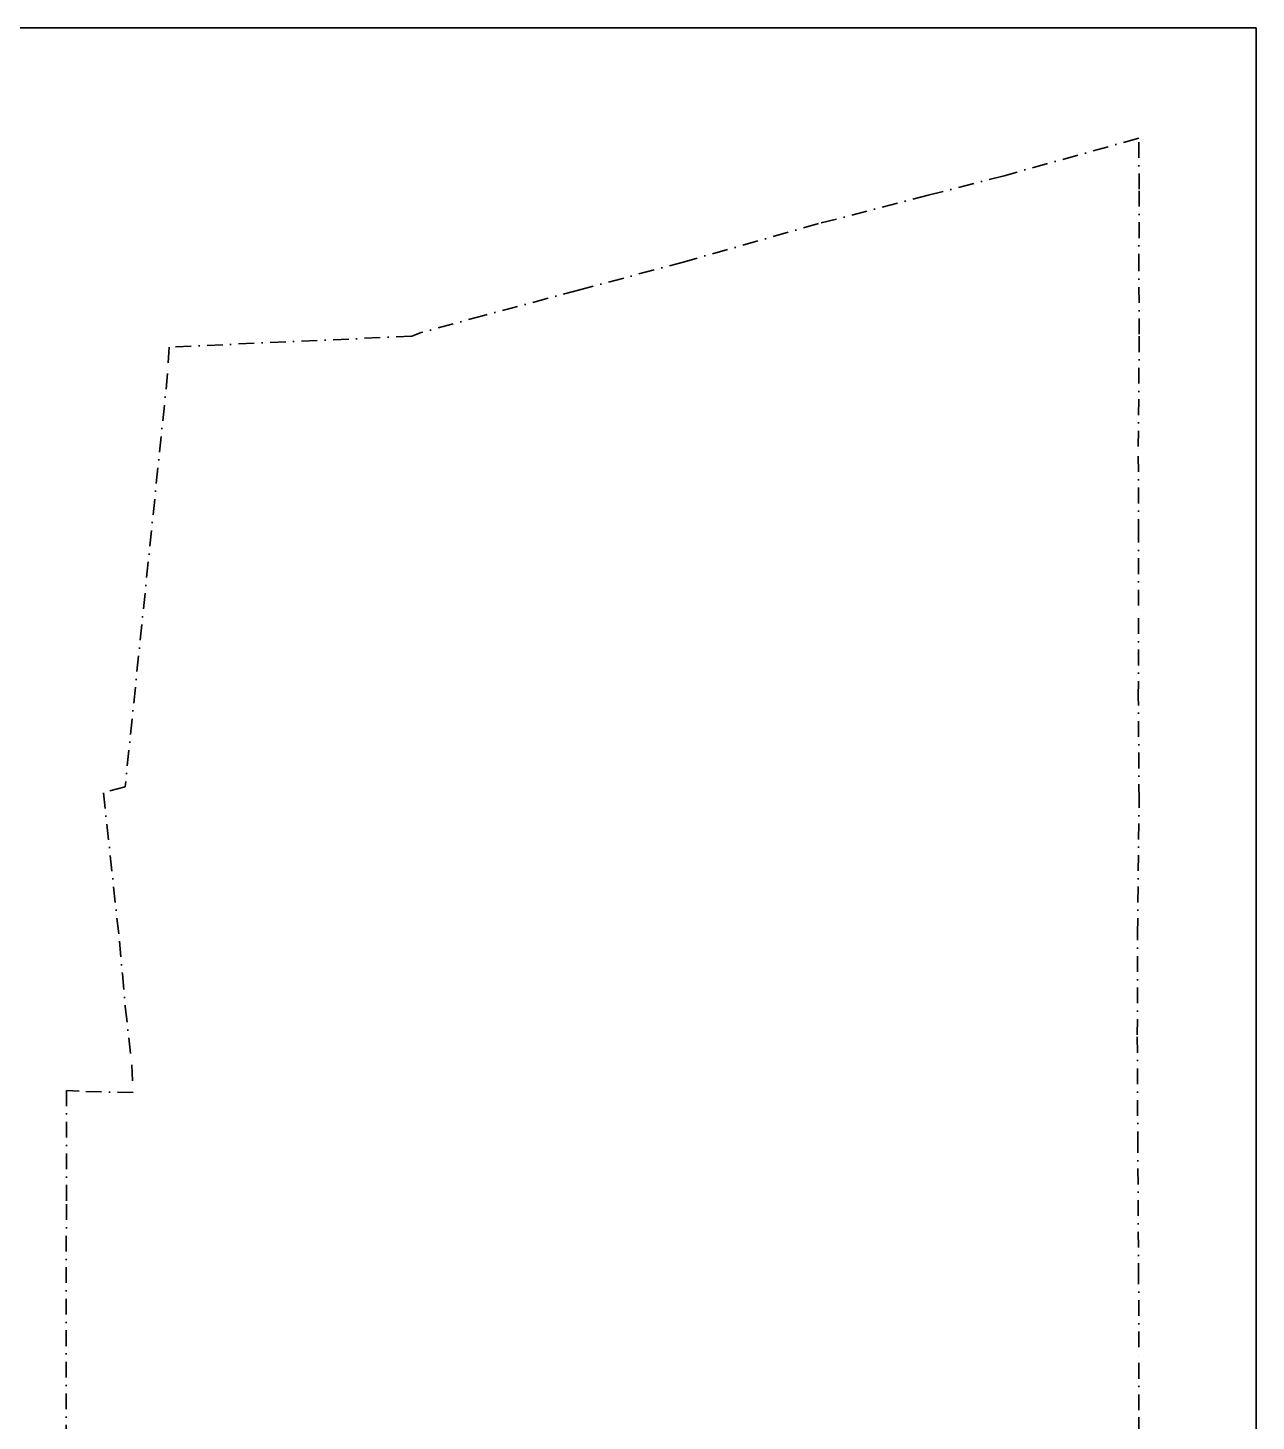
# Model space of a CAD drawing. Header units: millimetres. Extents: x -176651 to 388869, y -19158 to 486614.
# Drawn here: x 166243 to 388869, y 234114 to 486614 of the extents above; entities that cross this region are included whole.
import ezdxf
from ezdxf.xclip import XClip

# ---------------------------------------------------------------- set-up
doc = ezdxf.new("R2010")
doc.units = ezdxf.units.MM
doc.header["$LTSCALE"] = 150
doc.header["$XCLIPFRAME"] = 2
doc.linetypes.add('Site boundary$0$DASHDOT', pattern=[25.4, 12.7, -6.35, 0, -6.35])
doc.layers.add('Site boundary$0$ad-Site Boundary', color=1, linetype='Site boundary$0$DASHDOT', lineweight=35, true_color=0xff0000)

# ---------------------------------------------------------------- blocks, each defined once
blk = doc.blocks.new('Site boundary')
at = {"layer": 'Site boundary$0$ad-Site Boundary', "ltscale": 1.5}
blk.add_lwpolyline([(367583, 220558), (367635, 236091), (367635, 247490), (367570, 259867), (367414, 283740), (367329, 304118), (367381, 322403), (367655, 346687), (367512, 365356), (367557, 381920), (367570, 394720), (367499, 410723), (367694, 431075), (367616, 442799), (367688, 457354), (367577, 466614), (343221, 459825), (329397, 456278), (309560, 451133), (285276, 444234), (266058, 439076), (248863, 434485), (237555, 431401), (235827, 430735), (191839, 428759), (191574, 423951), (183873, 349088), (179944, 348002), (182847, 321090), (183372, 315167), (183898, 309245), (185080, 298667), (185316, 293645), (175515, 293893), (173235, 294063), (173219, 273437), (173109, 119497)], dxfattribs=at)
blk = doc.blocks.new('1625E_Footing Layout')
at = {"ltscale": 5}
for points in [[(-176651, 486614), (388869, 486614), (388869, -18386), (-176651, -18386)], [(388869, 486614), (954389, 486614), (954389, -18386), (388869, -18386)]]:
    blk.add_lwpolyline(points, close=True, dxfattribs=at)
blk.add_blockref('Site boundary', (0, 0))

msp = doc.modelspace()

# ---------------------------------------------------------------- block references
ref = msp.add_blockref('1625E_Footing Layout', (0, 0))
XClip(ref).set_block_clipping_path([(-176651.2716480088, -2838.4650931536), (388868.7283519913, 486613.8052760336)])

# ---------------------------------------------------------------- next in the draw order: linework, layer by layer
msp.add_lwpolyline([(-176651, 486614), (388869, 486614), (388869, -2838), (-176651, -2838)], close=True)

doc.saveas('drawing.dxf')
